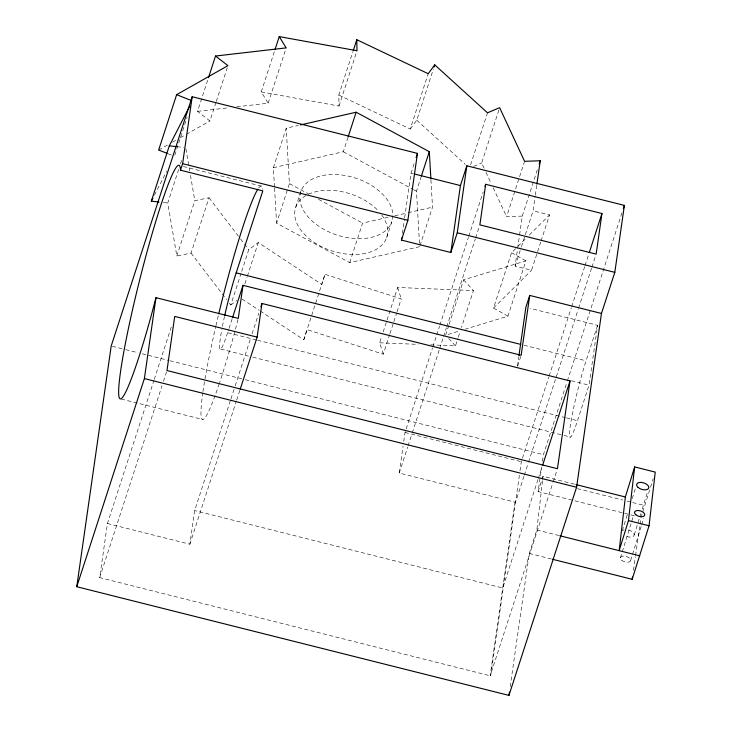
<?xml version="1.0" encoding="UTF-8"?>
<svg xmlns="http://www.w3.org/2000/svg" width="732" height="732" viewBox="0 0 732 732"><rect width="100%" height="100%" fill="white"/><g stroke="black" fill="none" stroke-linecap="round" stroke-linejoin="round"><path stroke-width="0.55" stroke-dasharray="3.66 2.75" d="M510.204 686.68L529.273 553.429L536.84 529.959L542.522 480.768M542.65 479.643L543.034 476.294L575.965 484.575M519.381 475.233L490.66 675.911L99.698 577.612L107.439 523.499L153.94 380.384M107.439 523.499L189.853 544.224L194.666 510.543L230.598 399.956M402.408 233.389L404.485 218.886M404.64 217.77L411.027 173.136L414.404 162.742M523.956 476.276L515.511 502.28L399.224 473.046L403.094 445.998M403.744 441.488L405.034 432.475L432.502 347.947M540.728 242.063L531.56 270.273L515.108 266.137L517.487 249.456M517.652 248.34L519.4 236.107M519.564 234.999L522.264 216.096L538.13 167.28M525.329 234.67L533.079 210.807L535.147 196.35M535.312 195.243L536.739 185.233M517.478 366L518.768 356.969M515.017 502.161L490.175 675.792L552.88 482.809M520.022 470.731L521.312 461.718L548.78 377.181M634.388 515.786L538.121 491.584L541.643 466.961M542.439 461.37L543.4 454.654L566.998 382.049M597.605 325.31L586.058 360.83A47.919 4.035 -75.9 0 0 570.219 426.326A47.919 4.035 -75.9 0 0 577.493 420.69L589.04 385.169L597.605 325.31L530.297 308.392M633.464 570.31L635.394 556.814M635.55 555.689L639.896 525.329M640.061 524.203L641.022 517.46L653.237 478.582M238.001 319.481L233.636 336.034A120.332 10.138 -75.9 0 1 219.609 382.626M542.504 478.005L543.034 476.294M622.292 530.764L627.608 513.58M632.256 498.547L635.907 486.734M620.425 557.866L633.5 515.584M634.232 534.927L640.875 513.452M642.202 509.152L647.847 490.898M630.655 560.438L641.388 525.75M641.717 524.661L643.73 518.155M260.208 310.999L303.789 339.758L307.028 329.61L383.284 354.206L389.625 334.68M397.028 311.896L401.255 298.876L324.999 274.28L321.769 284.428L258.295 242.548L248.743 249.694L241.34 272.469M174.783 155.184L187.127 117.212M176.842 255.999L194.822 200.669L209.032 197.768L191.052 253.089L176.842 255.999L167.747 203.002L178.672 169.367M180.438 163.95L182.204 158.524M215.949 102.526L209.956 120.963L197.539 111.365L208.108 78.818M216.306 101.437L227.231 67.811M154.287 379.304L171.901 325.09M99.698 577.612L162.047 385.709M163.456 381.372L166.978 370.529M236.784 106.835L268.168 103.203L261.26 91.93L274.656 50.7M268.168 103.203L286.148 47.882M274.491 186.953L273.375 167.71L286.212 128.191L298.427 125.401M229.4 303.231L230.772 305.015L240.993 273.558M256.41 339.95L227.625 332.712L228.677 329.482M229.025 328.403L232.172 318.713M244.9 283.769L247.013 277.263M247.37 276.174L258.295 242.548M419.674 246.666L349.74 262.642L276.586 223.159L289.424 183.641L286.212 128.191M230.955 398.876L234.826 386.944M235.182 385.865L250.683 338.157M252.092 333.819L258.78 313.223M295.765 207.183L300.898 191.372M189.853 544.224L236.354 401.109M236.701 400.029L239.876 390.266M261.26 91.93L339.017 106.058L338.806 95.05L352.906 51.652M339.017 106.058L356.987 50.728M273.375 167.71L343.308 151.734L348.167 136.783M303.789 339.758L324.999 274.28M349.74 262.642L362.578 223.123L390.33 216.782M338.806 95.05L410.231 129.024L428.211 73.703M410.231 129.024L416.764 120.185L433.335 69.201M386.633 237.625L391.766 221.823A47.919 29.957 18 0 0 332.209 174.5A47.919 29.957 18 0 0 315.025 223.47A47.919 29.957 18 0 0 391.766 221.823M419.473 243.271L416.462 191.208L420.973 177.327M383.284 354.206L379.643 342.805L381.756 336.299M383.165 331.962L386.688 321.11M387.045 320.03L397.622 287.484L473.467 290.54L461.489 327.424M389.982 333.591L393.505 322.748M393.853 321.659L396.68 312.985M420.022 245.595L432.511 207.147L430.873 178.855M470.575 164.883L487.494 112.82M484.062 168.159L481.656 163.007L499.288 108.766M432.85 346.858L436.373 336.025M436.72 334.936L439.539 326.271M439.895 325.182L468.416 237.406M468.764 236.317L483.202 191.885M399.224 473.046L407.678 447.032M408.026 445.953L411.906 434.03M412.253 432.941L439.374 349.493M439.722 348.414L443.244 337.571M443.592 336.491L446.41 327.817M446.767 326.737L475.288 238.952M475.635 237.873L479.515 225.95M448.789 325.429L445.614 335.192L459.833 330.855M449.137 324.34L463.594 279.862L525.924 260.848L507.944 316.178L465.296 329.18M430.59 344.863L455.496 345.861L457.958 338.266M458.314 337.187L460.08 331.761M522.264 216.096L506.608 216.635L524.588 161.315M507.944 316.178L493.533 308.071L511.503 252.741L517.167 247.114M515.108 266.137L521.102 247.69M521.449 246.611L524.972 235.759M541.076 240.984L549.54 214.943L533.079 210.807M517.661 366.055L520.818 356.356M549.128 376.102L571.317 307.824M571.665 306.735L584.694 266.64M585.051 265.56L588.574 254.718M524.313 475.187L528.184 463.265M528.541 462.185L578.188 309.38M578.536 308.291L591.566 268.196M591.923 267.107L595.793 255.184M567.346 380.969L622.273 211.914M537.965 479.588L502.738 588.006L194.666 510.543M538.313 478.508L542.192 466.577M538.121 491.584L541.625 480.805M553.227 481.72L557.107 469.798M154.415 195.179L166.731 171.233M517.982 246.309L526.07 238.266M529.309 235.045L549.54 214.943M493.533 308.071L531.56 270.273M230.772 305.015L236.848 300.477M158.652 150.005L167.536 144.982M172.468 142.191L176.412 139.949M180.356 137.717L185.297 134.926M186.276 134.368L209.956 120.963M473.567 166.429L481.656 163.007M394.768 215.766L406.983 212.975M408.09 212.719L432.511 207.147M197.539 111.365L228.933 107.741M379.643 342.805L418.137 344.36M176.97 146.693L183.54 147.425M163.373 202.508L167.747 203.002M411.027 173.136L413.223 173.694M183.375 166.512L261.306 186.102M524.057 345.239L586.058 360.83M571.381 380.732L589.04 385.169M257.518 340.224L565.314 417.624M566.422 417.899L577.493 420.69M220.707 349.1L248.386 356.054M252.815 357.17L562.826 435.119M563.933 435.403L570.576 437.068M112.316 346.263L124.504 349.329M125.611 349.603L137.808 352.668M142.237 353.785L168.836 360.473M169.943 360.748L244.195 379.423M245.302 379.698L543.4 454.654M405.034 432.475L521.312 461.718M577.383 488.628L622.749 500.038M627.168 501.155L631.597 502.262M632.704 502.545L644.874 505.602M121.283 399.041L202.508 419.463M536.84 529.959L558.791 535.485M529.273 553.429L551.397 559.001M168.122 153.757L172.331 155.431M343.308 151.734L412.455 189.048M413.452 189.588L416.462 191.208M289.424 183.641L308.465 193.916M318.484 199.324L362.578 223.123M511.503 252.741L525.924 260.848M242.21 299.123L259.265 310.377M416.764 120.185L465.332 164.334M463.594 279.862L473.467 290.54M448.652 338.477L455.496 345.861M209.032 197.768L239.84 238.056M240.526 238.952L248.743 249.694M191.052 253.089L226.664 299.644M485.975 172.285L491.254 183.631M493.176 187.758L506.608 216.635M397.622 287.484L401.255 298.876M185.91 148.779L189.707 170.858M190.457 175.277L194.822 200.669M274.555 188.078L276.586 223.159M227.625 332.712A47.919 4.035 -75.9 0 1 221.851 329.391M222.446 326.335A47.919 4.035 -75.9 0 1 224.495 316.535M258.652 188.005A120.332 10.138 -75.9 0 1 262.678 189.323M219.271 383.632A120.332 10.138 -75.9 0 1 202.782 392.855M202.947 391.702A120.332 10.138 -75.9 0 1 204.795 380.009M204.978 378.956A120.332 10.138 -75.9 0 1 215.693 326.765M215.94 325.703A120.332 10.138 -75.9 0 1 218.493 314.888M628.486 529.959A6.35 3.404 17.2 0 1 633.921 535.76A6.35 3.404 17.2 0 1 624.68 535.577M622.978 530.334A6.35 3.404 17.2 0 1 624.03 529.877M381.729 214.97A47.919 29.957 18 0 1 342.384 253.492A47.919 29.957 18 0 1 299.553 200.751A47.919 29.957 18 0 1 378.984 211.585M621.688 560.255A5.289 2.837 17.2 0 0 630.389 561.133A5.289 2.837 17.2 0 0 624.533 556.064A5.289 2.837 17.2 0 0 621.688 560.255"/><path stroke-width="1.1" d="M634.662 466.925L625.357 496.991L619.162 550.665L628.468 520.598L634.662 466.925L655.241 472.103L649.046 525.768L632.173 579.305L552.504 559.275M76.759 586.725L111.209 345.98L192.196 96.743L417.45 153.381L407.87 220.323L401.447 240.087L450.839 252.503L457.262 232.749L466.842 165.798L624.387 205.408L614.807 272.359L601.457 313.461L576.587 487.256L508.95 695.4L76.759 586.725L144.387 378.581L155.971 297.677L238.293 318.383L243.015 285.334L521.166 355.276L529.73 295.426L601.457 313.461M155.971 297.677L151.314 315.336A120.332 10.138 -75.9 0 1 118.685 393.972A120.332 10.138 -75.9 0 1 147.855 248.834A120.332 10.138 -75.9 0 1 180.484 170.199L182.616 163.684L192.196 96.743M257.133 337.141L261.955 303.469L570.018 380.933L557.455 468.718L166.978 370.529L174.719 316.425L257.133 337.141L240.224 389.186M401.447 240.087L401.767 237.854M450.839 252.503L460.419 185.562L466.842 165.798M485.673 184.299L479.863 224.87L596.15 254.105L601.951 213.534L485.673 184.299L484.968 186.468M536.904 184.116L540.243 160.766L524.588 161.315L499.636 107.677L487.494 112.82L434.744 64.864L428.211 73.703L356.786 39.72L353.263 50.572M518.933 355.844L525.878 307.275L529.73 295.426M508.95 695.4L509.435 692.069M632.173 579.305L632.494 577.054M208.464 77.738L215.51 56.044L227.936 65.642L176.632 94.675L158.652 150.005L167.07 153.345M158.99 202.023L151.332 201.163L169.312 145.842L189.844 105.93M275.012 49.62L279.24 36.6L356.987 50.728L356.786 39.72M224.733 315.474A47.919 4.035 -75.9 0 1 236.189 272.862L262.806 190.896L180.484 170.199M232.52 317.642L243.015 285.334M260.894 306.717L261.955 303.469M348.167 136.783L356.145 112.216L429.3 151.689L430.873 178.855M434.039 67.033L434.744 64.864M416.096 157.536L417.45 153.381M421.321 176.256L429.3 151.689M539.182 164.023L540.243 160.766M589.278 252.549L601.951 213.534M623.335 208.666L624.387 205.408M542.54 465.497L570.018 380.933M151.332 201.163L152.869 198.171M300.642 124.898L356.145 112.216M215.51 56.044L286.148 47.882L279.24 36.6M169.312 145.842L176.97 146.693M414.321 173.969L460.419 185.562M182.616 163.684L407.87 220.323M457.262 232.749L614.807 272.359M236.189 272.862L520.736 344.406M575.965 484.575L625.357 496.991M144.387 378.581L576.587 487.256M628.468 520.598L649.046 525.768M559.889 535.76L639.75 555.835M176.632 94.675L191.363 100.522M218.749 313.79A120.332 10.138 -75.9 0 1 257.801 189.268M635.779 514.724A5.289 2.837 17.2 0 0 644.48 515.602A5.289 2.837 17.2 0 0 638.615 510.533A5.289 2.837 17.2 0 0 635.779 514.724M638.094 487.457A6.35 3.404 17.2 0 0 648.534 488.509A6.35 3.404 17.2 0 0 641.507 482.434A6.35 3.404 17.2 0 0 638.094 487.457"/></g></svg>
